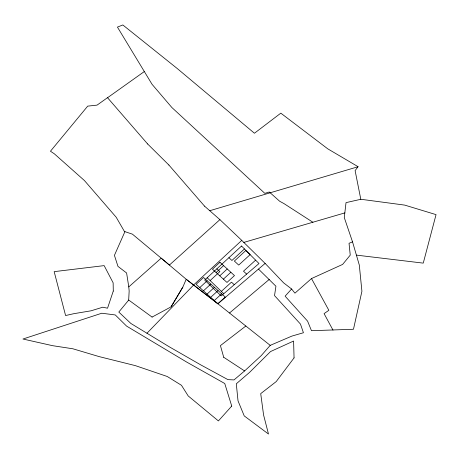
<?xml version="1.0" encoding="UTF-8"?>
<svg xmlns="http://www.w3.org/2000/svg" width="459" height="459" viewBox="0 0 459 459"><rect width="100%" height="100%" fill="white"/><g stroke="black" fill="none" stroke-linecap="round" stroke-linejoin="round"><path stroke-width="0.69" d="M152.118 317.112L128.686 300.02L129.157 290.989L128.778 286.898L161.184 258.165L186.211 279.25L182.797 287.225L171.138 306.824L152.084 317.077M312.883 222.248L283.926 203.566L279.68 201.26L269.29 191.988L264.832 193.354L171.878 107.521L152.044 84.295L117.435 27.098L122.834 24.964L177.105 68.414L254.441 133.242L280.816 113.155L327.772 148.842L358.06 166.686L355.111 170.622L360.808 199.292L346.023 202.631L344.279 217.583L352.529 241.853L349.035 243.299L350.246 255.135L342.632 264.413L311.5 278.567L294.942 293.146L291.608 288.998L283.662 282.887L265.13 263.409L241.755 240.378L219.907 219.649L169.423 265.038L132.404 234.142L124.923 231.652L114.423 255.347L117.969 266.381L126.604 272.985L128.778 286.898M171.104 306.796L182.762 287.191M128.721 300.054L118.812 312.057L130.89 323.475L169.193 346.757L200.669 364.836L227.922 379.627L234.015 379.92L244.59 370.941L261.205 355.65L270.213 345.363L291.918 336.08L303.433 332.741L300.45 324.06L274.528 295.613L275.928 286.232L258.474 269.072M291.608 288.998L285.114 296.17L307.599 321.151L311.472 330.698L353.476 329.264L361.916 291.27L359.305 265.061L352.529 241.853M146.96 333.24L193.6 285.05M186.211 279.25L193.578 285.005L241.755 240.378M199.785 287.586L207.175 280.77M216.103 272.531L223.602 265.612M210.124 280.575L219.884 271.579L216.866 268.825M244.452 248.944L231.927 260.483L228.915 257.694M203.435 290.851L210.819 284.058M219.746 275.848L227.245 268.957M207.072 294.099L214.451 287.328M223.378 279.147L230.866 272.285M210.692 297.334L218.071 290.587M221.347 291.385L231.468 282.153L234.268 284.712M255.611 260.138L243.494 271.189L246.649 274.109M214.296 300.553L221.674 293.835M193.578 285.005L217.887 303.76L225.26 297.071L203.509 277.471L196.119 284.31L217.887 303.766L245.846 326.028L220.423 345.61L223.717 357.286M217.887 303.76L265.13 263.409M229.54 312.981L269.261 279.411M107.549 97.727L144.195 71.633M209.746 210.715L358.02 166.743M243.821 242.415L344.87 212.89M356.454 255.124L423.261 263.127L436.05 214.628L404.735 205.11L360.774 199.258M124.923 231.652L124.412 231.451L116.202 217.25L84.427 180.548L54.282 153.765L50.456 151.223L87.715 106.127L97.061 105.122L107.509 97.687L147.637 143.977M223.682 357.251L244.59 370.941M217.922 303.795L186.222 279.313M245.812 325.993L270.213 345.363M204.49 206.097L219.941 219.683M207.198 277.752L223.757 293.708M147.597 143.937L168.895 165.039M168.86 164.999L204.53 206.131M311.5 278.567L328.868 310.313L324.077 313.617L332.993 330.107M113.281 291.052L107.538 308.219L102.799 307.197L91.025 310.812L73.859 313.681L65.591 315.54L54.168 271.648L104.153 265.618L113.138 282.83L113.281 291.052M294.058 357.894L276.22 381.578L260.712 393.633L263.581 414.999L268.486 434.036L244.234 415.911L238.02 400.856L236.299 383.787L249.53 372.421L270.529 351.56L293.599 341.043L294.058 357.894M231.738 406.083L218.404 420.926L188.196 395.939L181.477 385.302L167.208 376.478L135.376 365.634L99.167 356.614L72.878 348.783L52.584 345.679L22.95 339.023L101.795 313.227L115.289 314.954L126.581 326.097L186.583 362.013L224.755 383.517L231.738 406.083M219.947 262.255L212.448 269.198L226.987 282.44L234.474 275.595L219.947 262.255M241.543 246.024L204.691 280.07L221.181 295.912L258.996 263.535L241.543 246.024M245.783 250.557L234.371 261.062L238.714 265.09L250.121 254.63L245.783 250.557"/></g></svg>
